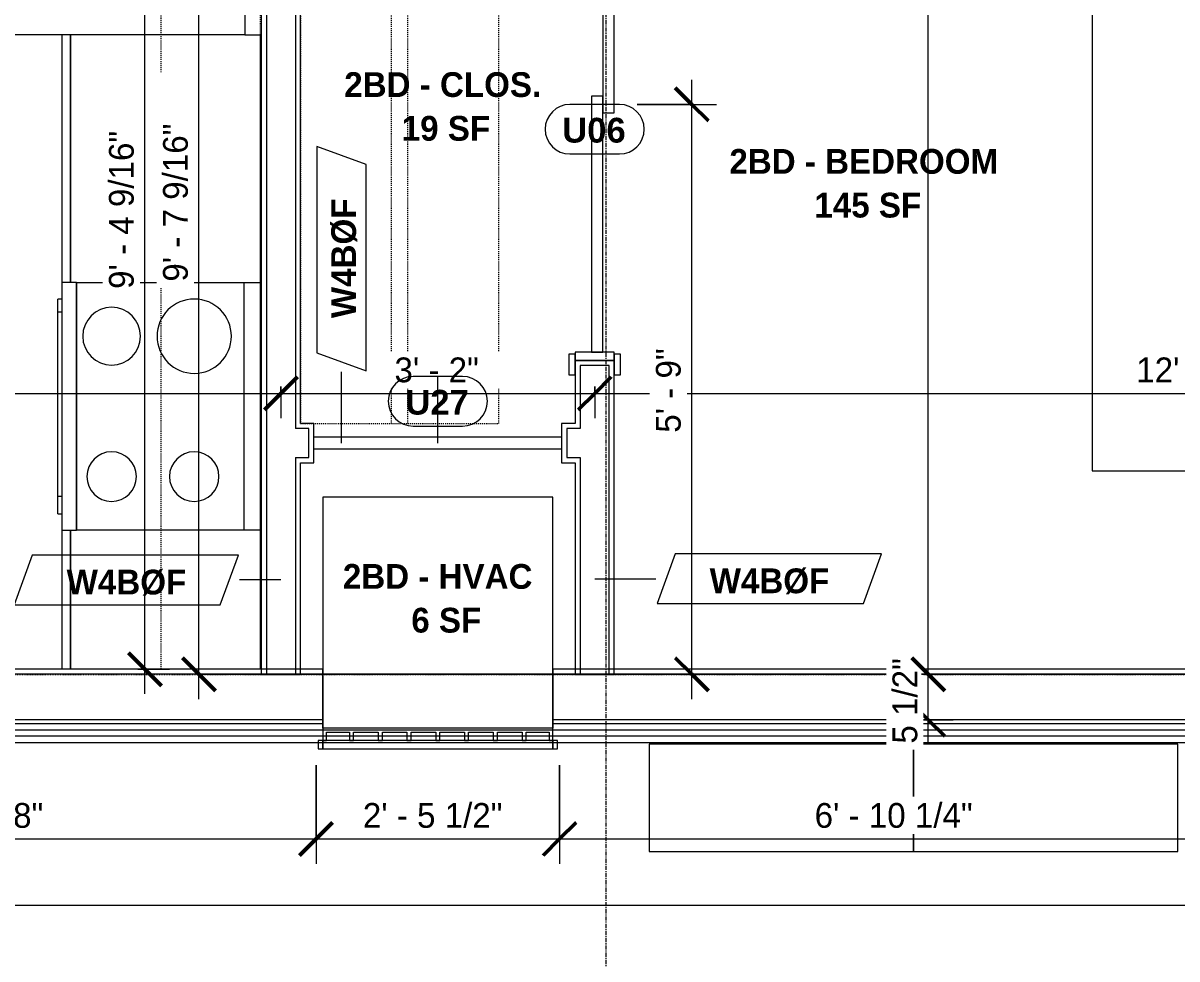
# Model space of a CAD drawing. Header units: inches. Extents: x -4058 to -1781, y 9814 to 12264.
# Drawn here: x -3551.9 to -3412.2, y 9982.6 to 10095.9 of the extents above; entities that cross this region are included whole.
import ezdxf

# ---------------------------------------------------------------- set-up
doc = ezdxf.new("R2010")
doc.units = ezdxf.units.IN
doc.header["$MEASUREMENT"] = 0
for name, pattern in [('Dash', [0.25, 0.125, -0.125]), ('Dash 3_32_', [0.1875, 0.09375, -0.09375]), ('Grid Line 1_2_', [0.875, 0.5, -0.125, 0.125, -0.125])]:
    doc.linetypes.add(name, pattern=pattern)
for name, color, linetype, lineweight in [('0-1', 7, 'Continuous', 5), ('0-2', 7, 'Continuous', 9), ('A-ANNO-DIMS', 211, 'Continuous', 9), ('A-ANNO-DIMS-32', 211, 'Continuous', 9), ('A-AREA-IDEN', 2, 'Continuous', 9), ('A-DETL-1', 90, 'Dash 3_32_', 9), ('A-DOOR-2', 31, 'Continuous', 9), ('A-DOOR-FRAM', 31, 'Continuous', 9), ('A-DOOR-IDEN', 31, 'Continuous', 9), ('A-GENM-1', 7, 'Continuous', 9), ('A-WALL-1', 7, 'Continuous', 9), ('A-WALL-2', 113, 'Continuous', 9), ('A-WALL-IDEN', 211, 'Continuous', 9), ('E-ELEC-EQPM-1', 7, 'Continuous', 9), ('I-FURN', 30, 'Continuous', 9), ('Q-CASE', 31, 'Continuous', 9), ('Q-CASE-HDLN', 31, 'Dash', 9), ('Q-SPCQ', 91, 'Continuous', 9), ('S-GRID-1', 1, 'Grid Line 1_2_', 9)]:
    doc.layers.add(name, color=color, linetype=linetype, lineweight=lineweight)
doc.styles.add('Arial_B', font='arialbd.ttf', dxfattribs={"height": 3})
doc.styles.add('Century Gothic', font='ufonts.com_century-gothic.ttf', dxfattribs={"height": 3})
doc.styles.add('Century Gothic_B_1', font='GOTHICB.TTF', dxfattribs={"height": 3})
doc.dimstyles.new('MARKETING_DIMENSION', dxfattribs={"dimscale": 12, "dimtxt": 3.132505, "dimasz": 0.333333, "dimexe": 0.25, "dimexo": 0.166667, "dimgap": 0.041667, "dimtad": 1, "dimdec": 4, "dimrnd": 0.0625, "dimzin": 3, "dimdsep": 46, "dimlunit": 4, "dimtxsty": 'Century Gothic', "dimblk1": 'OBLIQUE', "dimblk2": 'OBLIQUE', "dimsah": 1, "dimcen": 0.09, "dimdle": 0.25, "dimazin": 0, "dimtfac": 1, "dimtdec": 4, "dimtix": 1, "dimtmove": 0, "dimatfit": 3, "dimfxl": 1, "dimtvp": 1, "dimtfill": 1, "dimfrac": 2, "dimtolj": 1, "dimtzin": 0, "dimarcsym": 2})
doc.dimstyles.new('THE_DIMENSION_STRING_2', dxfattribs={"dimscale": 12, "dimtxt": 3.132505, "dimasz": 0.333333, "dimexe": 0.25, "dimexo": 0.166667, "dimgap": 0.041667, "dimtad": 1, "dimdec": 4, "dimrnd": 0.0625, "dimzin": 3, "dimdsep": 46, "dimlunit": 4, "dimtxsty": 'Century Gothic', "dimblk1": 'OBLIQUE', "dimblk2": 'OBLIQUE', "dimsah": 1, "dimcen": 0.09, "dimdle": 0.25, "dimazin": 0, "dimtfac": 1, "dimtdec": 4, "dimtix": 1, "dimtmove": 0, "dimatfit": 3, "dimfxl": 1, "dimtvp": 1, "dimtfill": 1, "dimfrac": 2, "dimtolj": 1, "dimtzin": 0, "dimarcsym": 2})
doc.dimstyles.new('THE_DIMENSION_STRING_3', dxfattribs={"dimscale": 12, "dimtxt": 3.132505, "dimasz": 0.333333, "dimexe": 0.25, "dimexo": 0.166667, "dimgap": 0.041667, "dimtad": 1, "dimdec": 4, "dimrnd": 0.0625, "dimzin": 3, "dimdsep": 46, "dimlunit": 4, "dimtxsty": 'Century Gothic', "dimblk1": 'OBLIQUE', "dimblk2": 'OBLIQUE', "dimsah": 1, "dimcen": 0.09, "dimdle": 0.25, "dimazin": 0, "dimtfac": 1, "dimtdec": 4, "dimtix": 1, "dimtmove": 0, "dimatfit": 3, "dimfxl": 1, "dimtvp": 1, "dimtfill": 1, "dimfrac": 2, "dimtolj": 1, "dimtzin": 0, "dimarcsym": 2})
doc.dimstyles.new('THE_DIMENSION_STRING_4', dxfattribs={"dimscale": 12, "dimtxt": 3.132505, "dimasz": 0.333333, "dimexe": 0.25, "dimexo": 0.166667, "dimgap": 0.041667, "dimtad": 1, "dimdec": 4, "dimrnd": 0.0625, "dimzin": 3, "dimdsep": 46, "dimlunit": 4, "dimtxsty": 'Century Gothic', "dimblk1": 'OBLIQUE', "dimblk2": 'OBLIQUE', "dimsah": 1, "dimcen": 0.09, "dimdle": 0.25, "dimazin": 0, "dimtfac": 1, "dimtdec": 4, "dimtix": 1, "dimtmove": 0, "dimatfit": 3, "dimfxl": 1, "dimtvp": 1, "dimtfill": 1, "dimfrac": 2, "dimtolj": 1, "dimtzin": 0, "dimarcsym": 2})
doc.dimstyles.new('THE_DIMENSION_STRING_5', dxfattribs={"dimscale": 12, "dimtxt": 3.132505, "dimasz": 0.333333, "dimexe": 0.25, "dimexo": 0.166667, "dimgap": 0.041667, "dimtad": 1, "dimdec": 4, "dimrnd": 0.0625, "dimzin": 3, "dimdsep": 46, "dimlunit": 4, "dimtxsty": 'Century Gothic', "dimblk1": 'OBLIQUE', "dimblk2": 'OBLIQUE', "dimsah": 1, "dimcen": 0.09, "dimdle": 0.25, "dimazin": 0, "dimtfac": 1, "dimtdec": 4, "dimtix": 1, "dimtmove": 0, "dimatfit": 3, "dimfxl": 1, "dimtvp": 1, "dimtfill": 1, "dimfrac": 2, "dimtolj": 1, "dimtzin": 0, "dimarcsym": 2})

# ---------------------------------------------------------------- blocks, each defined once
blk = doc.blocks.new('V-Series_EWC4_SPVU_RFA_2015 - 1ST FLOOR-2484708-UNIT PLANS - 1ST FLOOR')
at = {"layer": 'A-GENM-1'}
for p, q in [((-3126.69, 12090.69), (-3127.25, 12090.69)), ((-3127.25, 12090.69), (-3127.25, 12089.69)), ((-3127.25, 12089.69), (-3126.69, 12089.69)), ((-3098.81, 12090.69), (-3126.69, 12090.69)), ((-3126.69, 12090.69), (-3126.69, 12089.69)), ((-3126.69, 12089.69), (-3126.69, 12090.69)), ((-3126.69, 12089.69), (-3098.81, 12089.69)), ((-3126.69, 12089.69), (-3126.69, 12060.25)), ((-3126.25, 12089.69), (-3126.69, 12089.69)), ((-3126.25, 12088.69), (-3126.25, 12089.69)), ((-3122.95, 12089.69), (-3123.45, 12089.69)), ((-3123.45, 12089.69), (-3123.45, 12088.69)), ((-3122.95, 12088.69), (-3122.95, 12089.69)), ((-3119.47, 12089.69), (-3119.97, 12089.69)), ((-3119.97, 12089.69), (-3119.97, 12088.69)), ((-3119.47, 12088.69), (-3119.47, 12089.69)), ((-3115.98, 12089.69), (-3116.48, 12089.69)), ((-3116.48, 12089.69), (-3116.48, 12088.69)), ((-3115.98, 12088.69), (-3115.98, 12089.69)), ((-3112.5, 12089.69), (-3113, 12089.69)), ((-3113, 12089.69), (-3113, 12088.69)), ((-3112.5, 12088.69), (-3112.5, 12089.69)), ((-3109.01, 12089.69), (-3109.51, 12089.69)), ((-3109.51, 12089.69), (-3109.51, 12088.69)), ((-3109.01, 12088.69), (-3109.01, 12089.69)), ((-3105.53, 12089.69), (-3106.03, 12089.69)), ((-3106.03, 12089.69), (-3106.03, 12088.69)), ((-3105.53, 12088.69), (-3105.53, 12089.69)), ((-3102.05, 12089.69), (-3102.55, 12089.69)), ((-3102.55, 12089.69), (-3102.55, 12088.69)), ((-3102.05, 12088.69), (-3102.05, 12089.69)), ((-3098.81, 12089.69), (-3099.25, 12089.69)), ((-3099.25, 12089.69), (-3099.25, 12088.69)), ((-3098.81, 12089.69), (-3098.81, 12090.69)), ((-3098.25, 12090.69), (-3098.81, 12090.69)), ((-3098.81, 12090.69), (-3098.81, 12089.69)), ((-3098.81, 12089.69), (-3098.25, 12089.69)), ((-3098.81, 12060.25), (-3098.81, 12089.69)), ((-3098.25, 12089.69), (-3098.25, 12090.69)), ((-3123.45, 12088.69), (-3126.25, 12088.69)), ((-3119.97, 12088.69), (-3122.95, 12088.69)), ((-3116.48, 12088.69), (-3119.47, 12088.69)), ((-3113, 12088.69), (-3115.98, 12088.69)), ((-3109.51, 12088.69), (-3112.5, 12088.69)), ((-3106.03, 12088.69), (-3109.01, 12088.69)), ((-3102.55, 12088.69), (-3105.53, 12088.69)), ((-3099.25, 12088.69), (-3102.05, 12088.69)), ((-3126.69, 12060.25), (-3098.81, 12060.25))]:
    blk.add_line(p, q, dxfattribs=at)
blk = doc.blocks.new('262400 - Switchboards and Panelboards - Electric Panel - Generic - 262400 - Switchboards and Panelboards - Electric Panel - Generic-2842581-UNIT PLANS - 1ST FLOOR')
at = {"layer": 'E-ELEC-EQPM-1'}
for p, q in [((32, 13), (0, 13)), ((0, 13), (0, 0)), ((32, 0), (32, 13)), ((0, 0), (32, 0))]:
    blk.add_line(p, q, dxfattribs=at)
blk = doc.blocks.new('CTR - 1st Phase - Shell_rvt-1-UNIT PLANS - 1ST FLOOR')
at = {"layer": 'A-WALL-1'}
for p, q in [((-3515.66, 10017.71), (-3600.57, 10017.71)), ((-3515.66, 10010.59), (-3515.66, 10017.71)), ((-3404.47, 10017.71), (-3487.79, 10017.71)), ((-3487.79, 10017.71), (-3487.79, 10010.59)), ((-3515.66, 10017.09), (-3600.57, 10017.09)), ((-3404.47, 10017.09), (-3487.79, 10017.09)), ((-3515.66, 10011.59), (-3600.57, 10011.59)), ((-3515.66, 10011.09), (-3600.57, 10011.09)), ((-3487.79, 10010.59), (-3515.66, 10010.59)), ((-3404.47, 10011.59), (-3487.79, 10011.59)), ((-3404.47, 10011.09), (-3487.79, 10011.09)), ((-3404.47, 10010.34), (-3600.57, 10010.34)), ((-3404.47, 10009.59), (-3600.57, 10009.59)), ((-3600.57, 10008.84), (-3404.47, 10008.84))]:
    blk.add_line(p, q, dxfattribs=at)
at = {"layer": '0-2', "rotation": 180}
for name, p in [('V-Series_EWC4_SPVU_RFA_2015 - 1ST FLOOR-2484708-UNIT PLANS - 1ST FLOOR', (-6614.47, 22098.78)), ('262400 - Switchboards and Panelboards - Electric Panel - Generic - 262400 - Switchboards and Panelboards - Electric Panel - Generic-2842581-UNIT PLANS - 1ST FLOOR', (-3444.12, 10008.64)), ('262400 - Switchboards and Panelboards - Electric Panel - Generic - 262400 - Switchboards and Panelboards - Electric Panel - Generic-2842581-UNIT PLANS - 1ST FLOOR', (-3412.12, 10008.64))]:
    blk.add_blockref(name, p, dxfattribs=at)
blk = doc.blocks.new('083100 - Access Doors and Panels - Type 1 - ACCESS PANEL - 2-6 X 6-0-3696233-UNIT PLANS - 1ST FLOOR')
at = {"layer": 'A-DOOR-2'}
for p, q in [((-15, -0.75), (-15, 0.75)), ((-15, 0.75), (15, 0.75)), ((15, 0.75), (15, -0.75)), ((15, -0.75), (-15, -0.75))]:
    blk.add_line(p, q, dxfattribs=at)
blk = doc.blocks.new('OD_CW_Closet - OD_CW_Closet-3848065-UNIT PLANS - 1ST FLOOR')
at = {"layer": 'Q-CASE-HDLN'}
for p, q in [((83.56, 24), (0.74, 24)), ((0.74, 24), (0.74, 0)), ((83.56, 0), (83.56, 24)), ((0.74, 13), (83.56, 13)), ((0.74, 11), (83.56, 11)), ((0.74, 0), (83.56, 0))]:
    blk.add_line(p, q, dxfattribs=at)
blk = doc.blocks.new('SLIDING - FLUSH - SLIDING - FLUSH - 5-0 x 6-8-3203585-UNIT PLANS - 1ST FLOOR')
at = {"layer": 'A-DOOR-2'}
for p, q in [((-30.25, 3), (-32.75, 3)), ((-32.75, 3), (-32.75, 2.25)), ((-30.25, 2.25), (-30.25, 3)), ((30.25, 3), (30.25, 2.25)), ((32.75, 3), (30.25, 3)), ((32.75, 2.25), (32.75, 3)), ((-32.75, 2.25), (-30.25, 2.25)), ((1, 2.25), (-30, 2.25)), ((-30, 2.25), (-30, 0.87)), ((1, 0.87), (1, 2.25)), ((30.25, 2.25), (32.75, 2.25)), ((-30, 0.87), (1, 0.87)), ((30, 0.87), (-1, 0.87)), ((-1, 0.87), (-1, -0.5)), ((30, -0.5), (30, 0.87)), ((-1, -0.5), (30, -0.5)), ((-30.25, -2.5), (-32.75, -2.5)), ((-32.75, -2.5), (-32.75, -3.25)), ((-30.25, -3.25), (-30.25, -2.5)), ((32.75, -2.5), (30.25, -2.5)), ((30.25, -2.5), (30.25, -3.25)), ((32.75, -3.25), (32.75, -2.5)), ((-32.75, -3.25), (-30.25, -3.25)), ((30.25, -3.25), (32.75, -3.25))]:
    blk.add_line(p, q, dxfattribs=at)
at = {"layer": 'A-DOOR-FRAM'}
for p, q in [((-30, 2.25), (-31, 2.25)), ((-31, 2.25), (-31, -2.5)), ((-30, -2.5), (-30, 2.25)), ((31, 2.25), (30, 2.25)), ((30, 2.25), (30, -2.5)), ((31, -2.5), (31, 2.25)), ((-31, -2.5), (-30, -2.5)), ((30, -2.5), (31, -2.5))]:
    blk.add_line(p, q, dxfattribs=at)
blk = doc.blocks.new('Bed-Standard - King 78_ x 80_-1242963-UNIT PLANS - 1ST FLOOR')
at = {"layer": 'I-FURN'}
for p, q in [((-28.31, 37.41), (-28.31, -41.8)), ((49.69, -41.8), (49.69, 37.41)), ((-25.31, 36.2), (-25.31, 24.2)), ((-25.31, 36.2), (46.69, 36.2)), ((46.69, 36.2), (46.69, 24.2)), ((49.69, 24.2), (-28.31, 17.63)), ((-25.31, 24.2), (46.69, 24.2)), ((-28.31, -41.8), (49.69, -41.8))]:
    blk.add_line(p, q, dxfattribs=at)
blk = doc.blocks.new('OD_CW_Base Cabinet - OD_CW_Base Cabinet-4181458-UNIT PLANS - 1ST FLOOR')
at = {"layer": 'Q-CASE'}
for p, q in [((0.74, 0), (17.55, 0)), ((47.55, 0), (77.55, 0)), ((77.55, -22.12), (77.55, -24)), ((17.55, -24), (0.74, -24)), ((77.55, -24), (47.55, -24))]:
    blk.add_line(p, q, dxfattribs=at)
blk = doc.blocks.new('OD_CW_Upper Cabinet - OD_CW_Upper Cabinet-4181434-UNIT PLANS - 1ST FLOOR')
at = {"layer": 'Q-CASE-HDLN'}
for p, q in [((0.74, -24), (0.74, -12)), ((0.74, -12), (113.18, -12)), ((113.18, -12), (113.18, -24)), ((113.18, -24), (0.74, -24))]:
    blk.add_line(p, q, dxfattribs=at)
blk = doc.blocks.new('Refrigerator_-_Side-by-Side_6047 - 36_ X 30_-1372843-UNIT PLANS - 1ST FLOOR')
at = {"layer": 'Q-SPCQ'}
for p, q in [((-17.88, 15.58), (17.87, 15.58)), ((-17.88, -14.42), (-17.88, 15.58)), ((-17.88, 15.58), (-3.13, 15.58)), ((-17.88, 15.58), (-17.88, 13.58)), ((-3.13, 13.58), (-3.13, 15.58)), ((-2.63, 15.58), (17.87, 15.58)), ((-2.63, 15.58), (-2.63, 13.58)), ((17.87, 15.58), (17.87, -14.42)), ((17.87, 13.58), (17.87, 15.58)), ((-3.13, 13.58), (-17.88, 13.58)), ((17.87, 13.58), (-2.63, 13.58)), ((17.87, -14.42), (-17.88, -14.42))]:
    blk.add_line(p, q, dxfattribs=at)
blk = doc.blocks.new('DIMBLOCK427-UNIT PLANS - 1ST FLOOR')
at = {"layer": 'A-ANNO-DIMS-32', "lineweight": 50}
for p, q in [((-3624.47, 10051.1), (-3622.47, 10053.1)), ((-3520.72, 10051.1), (-3518.72, 10053.1)), ((-3624.47, 10051.1), (-3626.47, 10049.1)), ((-3520.72, 10051.1), (-3522.72, 10049.1))]:
    blk.add_line(p, q, dxfattribs=at)
at = {"layer": 'A-ANNO-DIMS-32'}
for p, q in [((-3624.47, 10051.71), (-3624.47, 10048.1)), ((-3624.47, 10051.1), (-3624.47, 10051.71)), ((-3624.47, 10051.1), (-3520.72, 10051.1)), ((-3520.72, 10051.93), (-3520.72, 10048.1)), ((-3520.72, 10051.1), (-3520.72, 10051.93))]:
    blk.add_line(p, q, dxfattribs=at)
at = {"layer": 'A-ANNO-DIMS-32', "color": 0, "insert": (-3581.67, 10055.45), "char_height": 3, "width": 21.7784, "attachment_point": 1, "line_spacing_factor": 0.984502, "style": 'Century Gothic', "bg_fill": 3, "box_fill_scale": 1.25, "bg_fill_color": 256, "bg_fill_true_color": 13158600, "bg_fill_transparency": 0}
blk.add_mtext('8\' - 7 3/4"', dxfattribs=at)
blk = doc.blocks.new('_Oblique')
at = {"color": 0, "linetype": 'ByBlock', "lineweight": -2}
blk.add_line((-0.5, -0.5), (0.5, 0.5), dxfattribs=at)
blk = doc.blocks.new('DIMBLOCK428-UNIT PLANS - 1ST FLOOR')
at = {"layer": 'A-ANNO-DIMS-32', "lineweight": 50}
for p, q in [((-3520.72, 10051.1), (-3518.72, 10053.1)), ((-3482.72, 10051.1), (-3480.72, 10053.1)), ((-3520.72, 10051.1), (-3522.72, 10049.1)), ((-3482.72, 10051.1), (-3484.72, 10049.1))]:
    blk.add_line(p, q, dxfattribs=at)
at = {"layer": 'A-ANNO-DIMS-32'}
for p, q in [((-3520.72, 10051.93), (-3520.72, 10048.1)), ((-3520.72, 10051.1), (-3520.72, 10051.93)), ((-3520.72, 10051.1), (-3482.72, 10051.1)), ((-3482.72, 10051.93), (-3482.72, 10048.1)), ((-3482.72, 10051.1), (-3482.72, 10051.93))]:
    blk.add_line(p, q, dxfattribs=at)
at = {"layer": 'A-ANNO-DIMS-32', "color": 0, "insert": (-3506.97, 10055.45), "char_height": 3, "width": 12.5897, "attachment_point": 1, "line_spacing_factor": 0.984502, "style": 'Century Gothic', "bg_fill": 3, "box_fill_scale": 1.25, "bg_fill_color": 256, "bg_fill_true_color": 13158600, "bg_fill_transparency": 0}
blk.add_mtext('3\' - 2"', dxfattribs=at)
blk = doc.blocks.new('DIMBLOCK429-UNIT PLANS - 1ST FLOOR')
at = {"layer": 'A-ANNO-DIMS-32'}
for p, q in [((-3338.72, 10047.09), (-3338.72, 10054.1)), ((-3482.72, 10051.93), (-3482.72, 10048.1)), ((-3482.72, 10051.1), (-3482.72, 10051.93)), ((-3482.72, 10051.1), (-3335.72, 10051.1)), ((-3338.72, 10051.1), (-3338.72, 10047.09))]:
    blk.add_line(p, q, dxfattribs=at)
at = {"layer": 'A-ANNO-DIMS-32', "lineweight": 50}
for p, q in [((-3482.72, 10051.1), (-3480.72, 10053.1)), ((-3338.72, 10051.1), (-3336.72, 10053.1)), ((-3482.72, 10051.1), (-3484.72, 10049.1)), ((-3338.72, 10051.1), (-3340.72, 10049.1))]:
    blk.add_line(p, q, dxfattribs=at)
at = {"layer": 'A-ANNO-DIMS-32', "color": 0, "insert": (-3417.14, 10055.45), "char_height": 3, "width": 15.394, "attachment_point": 1, "line_spacing_factor": 0.984502, "style": 'Century Gothic', "bg_fill": 3, "box_fill_scale": 1.25, "bg_fill_color": 256, "bg_fill_true_color": 13158600, "bg_fill_transparency": 0}
blk.add_mtext('12\' - 0"', dxfattribs=at)
blk = doc.blocks.new('Door Tag - Type Mark-2601225-UNIT PLANS - 1ST FLOOR')
at = {"layer": 'A-DOOR-IDEN'}
for p, q in [((0.09375, 0.09375), (-0.09375, 0.09375)), ((-0.09375, -0.09375), (0.09375, -0.09375))]:
    blk.add_line(p, q, dxfattribs=at)
for centre, start, end in [((-0.09375, 0), 90, 270), ((0.09375, 0), 270, 90)]:
    blk.add_arc(centre, 0.09375, start, end, dxfattribs=at)
blk = doc.blocks.new('DIMBLOCK447-UNIT PLANS - 1ST FLOOR')
at = {"layer": 'A-ANNO-DIMS-32'}
for p, q in [((-3470.96, 10014.09), (-3470.96, 10089.08)), ((-3477.6, 10086.08), (-3467.96, 10086.08)), ((-3470.96, 10086.08), (-3477.6, 10086.08)), ((-3141.94, 10017.09), (-3473.96, 10017.09)), ((-3470.96, 10017.09), (-3141.94, 10017.09))]:
    blk.add_line(p, q, dxfattribs=at)
at = {"layer": 'A-ANNO-DIMS-32', "lineweight": 50}
for p, q in [((-3470.96, 10086.08), (-3472.96, 10088.08)), ((-3470.96, 10086.08), (-3468.96, 10084.08)), ((-3470.96, 10017.09), (-3472.96, 10019.09)), ((-3470.96, 10017.09), (-3468.96, 10015.09))]:
    blk.add_line(p, q, dxfattribs=at)
at = {"layer": 'A-ANNO-DIMS-32', "color": 0, "insert": (-3475.31, 10046.34), "char_height": 3, "width": 12.5897, "attachment_point": 1, "rotation": 90, "line_spacing_factor": 0.984502, "style": 'Century Gothic', "bg_fill": 3, "box_fill_scale": 1.25, "bg_fill_color": 256, "bg_fill_true_color": 13158600, "bg_fill_transparency": 0}
blk.add_mtext('5\' - 9"', dxfattribs=at)
blk = doc.blocks.new('Wall Tag - Arch Wall-3956453-UNIT PLANS - 1ST FLOOR')
at = {"layer": 'A-WALL-IDEN'}
for p, q in [((-0.3561, 0.0937), (-0.4244, -0.0937)), ((0.4244, 0.0937), (-0.3561, 0.0937)), ((0.3561, -0.0937), (0.4244, 0.0937)), ((-0.4244, -0.0937), (0.3561, -0.0937))]:
    blk.add_line(p, q, dxfattribs=at)
blk = doc.blocks.new('DIMBLOCK516-UNIT PLANS - 1ST FLOOR')
at = {"layer": 'A-ANNO-DIMS-32'}
for p, q in [((-3600.32, 10006.84), (-3600.32, 9994.16)), ((-3600.32, 9997.16), (-3600.32, 10006.84)), ((-3516.47, 10006.09), (-3516.47, 9994.16)), ((-3516.47, 9997.16), (-3516.47, 10006.09)), ((-3600.32, 9997.16), (-3516.47, 9997.16))]:
    blk.add_line(p, q, dxfattribs=at)
at = {"layer": 'A-ANNO-DIMS-32', "lineweight": 50}
for p, q in [((-3600.32, 9997.16), (-3598.32, 9999.16)), ((-3516.47, 9997.16), (-3514.47, 9999.16)), ((-3600.32, 9997.16), (-3602.32, 9995.16)), ((-3516.47, 9997.16), (-3518.47, 9995.16))]:
    blk.add_line(p, q, dxfattribs=at)
at = {"layer": 'A-ANNO-DIMS-32', "color": 0, "insert": (-3568.64, 10001.51), "char_height": 3, "width": 24.5827, "attachment_point": 1, "line_spacing_factor": 0.984502, "style": 'Century Gothic', "bg_fill": 3, "box_fill_scale": 1.25, "bg_fill_color": 256, "bg_fill_true_color": 13158600, "bg_fill_transparency": 0}
blk.add_mtext('6\' - 11 7/8"', dxfattribs=at)
blk = doc.blocks.new('DIMBLOCK517-UNIT PLANS - 1ST FLOOR')
at = {"layer": 'A-ANNO-DIMS-32'}
for p, q in [((-3516.47, 10006.09), (-3516.47, 9994.16)), ((-3516.47, 9997.16), (-3516.47, 10006.09)), ((-3486.97, 10006.09), (-3486.97, 9994.16)), ((-3486.97, 9997.16), (-3486.97, 10006.09)), ((-3516.47, 9997.16), (-3486.97, 9997.16))]:
    blk.add_line(p, q, dxfattribs=at)
at = {"layer": 'A-ANNO-DIMS-32', "lineweight": 50}
for p, q in [((-3516.47, 9997.16), (-3514.47, 9999.16)), ((-3486.97, 9997.16), (-3484.97, 9999.16)), ((-3516.47, 9997.16), (-3518.47, 9995.16)), ((-3486.97, 9997.16), (-3488.97, 9995.16))]:
    blk.add_line(p, q, dxfattribs=at)
at = {"layer": 'A-ANNO-DIMS-32', "color": 0, "insert": (-3510.8, 10001.51), "char_height": 3, "width": 21.7784, "attachment_point": 1, "line_spacing_factor": 0.984502, "style": 'Century Gothic', "bg_fill": 3, "box_fill_scale": 1.25, "bg_fill_color": 256, "bg_fill_true_color": 13158600, "bg_fill_transparency": 0}
blk.add_mtext('2\' - 5 1/2"', dxfattribs=at)
blk = doc.blocks.new('DIMBLOCK518-UNIT PLANS - 1ST FLOOR')
at = {"layer": 'A-ANNO-DIMS-32'}
for p, q in [((-3404.72, 10006.84), (-3404.72, 9994.16)), ((-3404.72, 9997.16), (-3404.72, 10006.84)), ((-3486.97, 10006.09), (-3486.97, 9994.16)), ((-3486.97, 9997.16), (-3486.97, 10006.09)), ((-3486.97, 9997.16), (-3404.72, 9997.16))]:
    blk.add_line(p, q, dxfattribs=at)
at = {"layer": 'A-ANNO-DIMS-32', "lineweight": 50}
for p, q in [((-3486.97, 9997.16), (-3484.97, 9999.16)), ((-3404.72, 9997.16), (-3402.72, 9999.16)), ((-3486.97, 9997.16), (-3488.97, 9995.16)), ((-3404.72, 9997.16), (-3406.72, 9995.16))]:
    blk.add_line(p, q, dxfattribs=at)
at = {"layer": 'A-ANNO-DIMS-32', "color": 0, "insert": (-3456.09, 10001.51), "char_height": 3, "width": 24.5827, "attachment_point": 1, "line_spacing_factor": 0.984502, "style": 'Century Gothic', "bg_fill": 3, "box_fill_scale": 1.25, "bg_fill_color": 256, "bg_fill_true_color": 13158600, "bg_fill_transparency": 0}
blk.add_mtext('6\' - 10 1/4"', dxfattribs=at)
blk = doc.blocks.new('DIMBLOCK761-UNIT PLANS - 1ST FLOOR')
at = {"layer": 'A-ANNO-DIMS-32'}
for p, q in [((-3530.66, 10014.09), (-3530.66, 10135.65)), ((-3527.72, 10132.65), (-3533.66, 10132.65)), ((-3530.66, 10132.65), (-3527.72, 10132.65)), ((-3255.53, 10017.09), (-3533.66, 10017.09)), ((-3530.66, 10017.09), (-3255.53, 10017.09))]:
    blk.add_line(p, q, dxfattribs=at)
at = {"layer": 'A-ANNO-DIMS-32', "lineweight": 50}
for p, q in [((-3530.66, 10132.65), (-3532.66, 10134.65)), ((-3530.66, 10132.65), (-3528.66, 10130.65)), ((-3530.66, 10017.09), (-3532.66, 10019.09)), ((-3530.66, 10017.09), (-3528.66, 10015.09))]:
    blk.add_line(p, q, dxfattribs=at)
at = {"layer": 'A-ANNO-DIMS-32', "color": 0, "insert": (-3535, 10064.63), "char_height": 3, "width": 24.5827, "attachment_point": 1, "rotation": 90, "line_spacing_factor": 0.984502, "style": 'Century Gothic', "bg_fill": 3, "box_fill_scale": 1.25, "bg_fill_color": 256, "bg_fill_true_color": 13158600, "bg_fill_transparency": 0}
blk.add_mtext('9\' - 7 9/16"', dxfattribs=at)
blk = doc.blocks.new('DIMBLOCK992-UNIT PLANS - 1ST FLOOR')
at = {"layer": 'A-ANNO-DIMS-32', "lineweight": 50}
for p, q in [((-3442.32, 10017.09), (-3444.32, 10019.09)), ((-3442.32, 10017.09), (-3440.32, 10015.09)), ((-3442.32, 10011.59), (-3444.32, 10013.59)), ((-3442.32, 10011.59), (-3440.32, 10009.59))]:
    blk.add_line(p, q, dxfattribs=at)
at = {"layer": 'A-ANNO-DIMS-32'}
for p, q in [((-3443.15, 10017.09), (-3439.32, 10017.09)), ((-3442.32, 10017.09), (-3443.15, 10017.09)), ((-3442.32, 10008.59), (-3442.32, 10017.09)), ((-3443.15, 10011.59), (-3439.32, 10011.59)), ((-3442.32, 10011.59), (-3443.15, 10011.59))]:
    blk.add_line(p, q, dxfattribs=at)
at = {"layer": 'A-ANNO-DIMS-32', "color": 0, "insert": (-3446.66, 10008.7), "char_height": 3, "width": 13.5444, "attachment_point": 1, "rotation": 90, "line_spacing_factor": 0.984502, "style": 'Century Gothic', "bg_fill": 3, "box_fill_scale": 1.25, "bg_fill_color": 256, "bg_fill_true_color": 13158600, "bg_fill_transparency": 0}
blk.add_mtext('5 1/2"', dxfattribs=at)
blk = doc.blocks.new('DIMBLOCK993-UNIT PLANS - 1ST FLOOR')
at = {"layer": 'A-ANNO-DIMS-32', "lineweight": 50}
for p, q in [((-3442.32, 10345.84), (-3444.32, 10347.84)), ((-3442.32, 10345.84), (-3440.32, 10343.84)), ((-3442.32, 10017.09), (-3444.32, 10019.09)), ((-3442.32, 10017.09), (-3440.32, 10015.09))]:
    blk.add_line(p, q, dxfattribs=at)
at = {"layer": 'A-ANNO-DIMS-32'}
for p, q in [((-3443.15, 10345.84), (-3439.32, 10345.84)), ((-3442.32, 10345.84), (-3443.15, 10345.84)), ((-3442.32, 10017.09), (-3442.32, 10345.84)), ((-3443.15, 10017.09), (-3439.32, 10017.09)), ((-3442.32, 10017.09), (-3443.15, 10017.09))]:
    blk.add_line(p, q, dxfattribs=at)
at = {"layer": 'A-ANNO-DIMS-32', "color": 0, "insert": (-3446.66, 10171.22), "char_height": 3, "width": 24.5827, "attachment_point": 1, "rotation": 90, "line_spacing_factor": 0.984502, "style": 'Century Gothic', "bg_fill": 3, "box_fill_scale": 1.25, "bg_fill_color": 256, "bg_fill_true_color": 13158600, "bg_fill_transparency": 0}
blk.add_mtext('27\' - 4 3/4"', dxfattribs=at)
blk = doc.blocks.new('DIMBLOCK1125-UNIT PLANS - 1ST FLOOR')
at = {"layer": 'A-ANNO-DIMS-32'}
for p, q in [((-3342.04, 10015.09), (-3342.04, 9986.16)), ((-3342.04, 9989.16), (-3342.04, 10015.09)), ((-3823.82, 10011.28), (-3823.82, 9986.16)), ((-3823.82, 9989.16), (-3823.82, 10011.28)), ((-3823.82, 9989.16), (-3342.04, 9989.16))]:
    blk.add_line(p, q, dxfattribs=at)
at = {"layer": 'A-ANNO-DIMS-32', "lineweight": 50}
for p, q in [((-3823.82, 9989.16), (-3821.82, 9991.16)), ((-3342.04, 9989.16), (-3340.04, 9991.16)), ((-3823.82, 9989.16), (-3825.82, 9987.16)), ((-3342.04, 9989.16), (-3344.04, 9987.16))]:
    blk.add_line(p, q, dxfattribs=at)
at = {"layer": 'A-ANNO-DIMS-32', "color": 0, "insert": (-3595.51, 9993.51), "char_height": 3, "width": 30.1914, "attachment_point": 1, "line_spacing_factor": 0.984502, "style": 'Century Gothic', "bg_fill": 3, "box_fill_scale": 1.25, "bg_fill_color": 256, "bg_fill_true_color": 13158600, "bg_fill_transparency": 0}
blk.add_mtext('40\' - 1 13/16"', dxfattribs=at)
blk = doc.blocks.new('DIMBLOCK1419-UNIT PLANS - 1ST FLOOR')
at = {"layer": 'A-ANNO-DIMS-32'}
for p, q in [((-3404.44, 10014.09), (-3404.44, 10162.04)), ((-3412.01, 10159.04), (-3401.44, 10159.04)), ((-3404.44, 10159.04), (-3412.01, 10159.04)), ((-3405.27, 10017.09), (-3401.44, 10017.09)), ((-3404.44, 10017.09), (-3405.27, 10017.09))]:
    blk.add_line(p, q, dxfattribs=at)
at = {"layer": 'A-ANNO-DIMS-32', "lineweight": 50}
for p, q in [((-3404.44, 10159.04), (-3406.44, 10161.04)), ((-3404.44, 10159.04), (-3402.44, 10157.04)), ((-3404.44, 10017.09), (-3406.44, 10019.09)), ((-3404.44, 10017.09), (-3402.44, 10015.09))]:
    blk.add_line(p, q, dxfattribs=at)
at = {"layer": 'A-ANNO-DIMS-32', "color": 0, "insert": (-3408.78, 10075.48), "char_height": 3, "width": 30.1914, "attachment_point": 1, "rotation": 90, "line_spacing_factor": 0.984502, "style": 'Century Gothic', "bg_fill": 3, "box_fill_scale": 1.25, "bg_fill_color": 256, "bg_fill_true_color": 13158600, "bg_fill_transparency": 0}
blk.add_mtext('11\' - 9 15/16"', dxfattribs=at)
blk = doc.blocks.new('DIMBLOCK1457-UNIT PLANS - 1ST FLOOR')
at = {"layer": 'A-ANNO-DIMS-32', "lineweight": 50}
for p, q in [((-3537.2, 10130.28), (-3539.2, 10132.28)), ((-3537.2, 10130.28), (-3535.2, 10128.28)), ((-3537.2, 10017.71), (-3539.2, 10019.71)), ((-3537.2, 10017.71), (-3535.2, 10015.71))]:
    blk.add_line(p, q, dxfattribs=at)
at = {"layer": 'A-ANNO-DIMS-32'}
for p, q in [((-3537.2, 10014.71), (-3537.2, 10133.28)), ((-3538.03, 10130.28), (-3534.2, 10130.28)), ((-3537.2, 10130.28), (-3538.03, 10130.28)), ((-3538.03, 10017.71), (-3534.2, 10017.71)), ((-3537.2, 10017.71), (-3538.03, 10017.71))]:
    blk.add_line(p, q, dxfattribs=at)
at = {"layer": 'A-ANNO-DIMS-32', "color": 0, "insert": (-3541.55, 10063.75), "char_height": 3, "width": 24.5827, "attachment_point": 1, "rotation": 90, "line_spacing_factor": 0.984502, "style": 'Century Gothic', "bg_fill": 3, "box_fill_scale": 1.25, "bg_fill_color": 256, "bg_fill_true_color": 13158600, "bg_fill_transparency": 0}
blk.add_mtext('9\' - 4 9/16"', dxfattribs=at)

msp = doc.modelspace()

# ---------------------------------------------------------------- block references
at = {"layer": '0-1'}
msp.add_blockref('CTR - 1st Phase - Shell_rvt-1-UNIT PLANS - 1ST FLOOR', (0, 0), dxfattribs=at)

# ---------------------------------------------------------------- next in the draw order: linework, layer by layer
at = {"layer": 'A-DETL-1'}
msp.add_line((-3817.07282, 10017.0894), (-3355.07282, 10017.0894), dxfattribs=at)
at = {"layer": 'A-WALL-2'}
for p, q in [((-3522.47374, 10130.90299), (-3522.47374, 10017.0894)), ((-3518.97374, 10130.90299), (-3518.97374, 10046.83481)), ((-3523.09874, 10130.27799), (-3523.09874, 10017.0894)), ((-3518.34874, 10047.45981), (-3518.34874, 10130.27799)), ((-3480.34874, 10055.08481), (-3485.09874, 10055.08481)), ((-3485.09874, 10055.08481), (-3485.09874, 10047.45981)), ((-3480.97374, 10054.45981), (-3484.47374, 10054.45981)), ((-3484.47374, 10054.45981), (-3484.47374, 10046.83481)), ((-3480.97374, 10017.0894), (-3480.97374, 10054.45981)), ((-3480.34874, 10017.0894), (-3480.34874, 10055.08481)), ((-3517.34874, 10046.83481), (-3518.97374, 10046.83481)), ((-3516.72374, 10047.45981), (-3518.34874, 10047.45981)), ((-3517.34874, 10043.33481), (-3517.34874, 10046.83481)), ((-3516.72374, 10042.70981), (-3516.72374, 10047.45981)), ((-3485.09874, 10047.45981), (-3486.72374, 10047.45981)), ((-3486.72374, 10047.45981), (-3486.72374, 10042.70981)), ((-3484.47374, 10046.83481), (-3486.09874, 10046.83481)), ((-3486.09874, 10046.83481), (-3486.09874, 10043.33481)), ((-3518.97374, 10043.33481), (-3518.97374, 10017.0894)), ((-3518.97374, 10043.33481), (-3517.34874, 10043.33481)), ((-3518.34874, 10017.0894), (-3518.34874, 10042.70981)), ((-3518.34874, 10042.70981), (-3516.72374, 10042.70981)), ((-3486.72374, 10042.70981), (-3485.09874, 10042.70981)), ((-3486.09874, 10043.33481), (-3484.47374, 10043.33481)), ((-3485.09874, 10042.70981), (-3485.09874, 10017.0894)), ((-3484.47374, 10043.33481), (-3484.47374, 10017.0894)), ((-3523.09874, 10017.0894), (-3518.34874, 10017.0894)), ((-3485.09874, 10017.0894), (-3480.34874, 10017.0894))]:
    msp.add_line(p, q, dxfattribs=at)
at = {"layer": 'A-WALL-IDEN'}
msp.add_line((-3520.72374, 10028.51078), (-3525.72374, 10028.51078), dxfattribs=at)
at = {"layer": 'Q-CASE'}
for p, q in [((-3547.22192, 10064.52799), (-3547.22192, 10094.52799)), ((-3546.22192, 10064.52799), (-3546.22192, 10094.52799)), ((-3546.22192, 10094.52799), (-3546.22192, 10064.52799)), ((-3525.09874, 10094.52799), (-3523.22192, 10094.52799)), ((-3523.22192, 10094.52799), (-3523.22192, 10064.52799)), ((-3547.22192, 10017.7144), (-3547.22192, 10034.52799)), ((-3546.22192, 10017.7144), (-3546.22192, 10034.52799)), ((-3546.22192, 10034.52799), (-3546.22192, 10017.7144)), ((-3523.22192, 10034.52799), (-3523.22192, 10017.7144))]:
    msp.add_line(p, q, dxfattribs=at)
at = {"layer": 'Q-SPCQ'}
for p, q in [((-3547.22192, 10034.52799), (-3547.22192, 10064.52799)), ((-3545.47192, 10064.52799), (-3547.22192, 10064.52799)), ((-3545.47192, 10064.52799), (-3545.47192, 10034.52799)), ((-3545.47192, 10034.52799), (-3545.47192, 10064.52799)), ((-3545.47192, 10064.52799), (-3525.22192, 10064.52799)), ((-3525.22192, 10064.52799), (-3523.22192, 10064.52799)), ((-3525.22192, 10064.52799), (-3525.22192, 10034.52799)), ((-3523.22192, 10064.52799), (-3523.22192, 10034.52799)), ((-3547.72192, 10060.91826), (-3547.72192, 10062.52799)), ((-3547.22192, 10062.52799), (-3547.72192, 10062.52799)), ((-3547.72192, 10038.65299), (-3547.72192, 10060.91826)), ((-3547.22192, 10060.91826), (-3547.72192, 10060.91826)), ((-3547.72192, 10036.52799), (-3547.72192, 10038.65299)), ((-3547.72192, 10038.65299), (-3547.22192, 10038.65299)), ((-3547.72192, 10036.52799), (-3547.22192, 10036.52799)), ((-3547.22192, 10034.52799), (-3545.47192, 10034.52799)), ((-3525.22192, 10034.52799), (-3545.47192, 10034.52799)), ((-3523.22192, 10034.52799), (-3525.22192, 10034.52799))]:
    msp.add_line(p, q, dxfattribs=at)
for centre, radius, start, end in [((-3531.22192, 10058.02799), 4.5, 90, 270), ((-3531.22192, 10058.02799), 4.5, 270, 90), ((-3541.22192, 10058.02799), 3.5, 90, 270), ((-3541.22192, 10058.02799), 3.5, 270, 90), ((-3541.22192, 10041.02799), 3, 90, 270), ((-3541.22192, 10041.02799), 3, 270, 90), ((-3531.22192, 10041.02799), 3, 90, 270), ((-3531.22192, 10041.02799), 3, 270, 90)]:
    msp.add_arc(centre, radius, start, end, dxfattribs=at)

# ---------------------------------------------------------------- next in the draw order: block references
at = {"layer": 'A-DOOR-2'}
for name, p, rotation in [('SLIDING - FLUSH - SLIDING - FLUSH - 5-0 x 6-8-3203585-UNIT PLANS - 1ST FLOOR', (-3482.59874, 10086.08481), 270.0000000000038), ('083100 - Access Doors and Panels - Type 1 - ACCESS PANEL - 2-6 X 6-0-3696233-UNIT PLANS - 1ST FLOOR', (-3501.72374, 10045.08481), 180)]:
    msp.add_blockref(name, p, dxfattribs=dict(at, rotation=rotation))
at = {"layer": 'A-DOOR-IDEN', "xscale": 31.99999999999999, "yscale": 31.99999999999999, "zscale": 31.99999999999999}
msp.add_blockref('Door Tag - Type Mark-2601225-UNIT PLANS - 1ST FLOOR', (-3482.72374, 10083.08481), dxfattribs=at)
at = {"layer": 'A-WALL-IDEN', "xscale": 31.99999999999999, "yscale": 31.99999999999999, "zscale": 31.99999999999999}
msp.add_blockref('Wall Tag - Arch Wall-3956453-UNIT PLANS - 1ST FLOOR', (-3539.45544, 10028.51078), dxfattribs=at)
at = {"layer": 'I-FURN', "rotation": 269.9999999999652}
msp.add_blockref('Bed-Standard - King 78_ x 80_-1242963-UNIT PLANS - 1ST FLOOR', (-3380.69496, 10091.40292), dxfattribs=at)
at = {"layer": 'Q-CASE'}
for name, p, rotation in [('OD_CW_Upper Cabinet - OD_CW_Upper Cabinet-4181434-UNIT PLANS - 1ST FLOOR', (-3547.22192, 10016.97669), 89.99999999997752), ('OD_CW_Closet - OD_CW_Closet-3848065-UNIT PLANS - 1ST FLOOR', (-3494.34874, 10046.7221), 90.00000000000445), ('OD_CW_Base Cabinet - OD_CW_Base Cabinet-4181458-UNIT PLANS - 1ST FLOOR', (-3547.22192, 10016.97669), 89.999999999998)]:
    msp.add_blockref(name, p, dxfattribs=dict(at, rotation=rotation))
at = {"layer": 'Q-SPCQ', "rotation": 89.99999999999709}
msp.add_blockref('Refrigerator_-_Side-by-Side_6047 - 36_ X 30_-1372843-UNIT PLANS - 1ST FLOOR', (-3539.52094, 10112.40299), dxfattribs=at)

# ---------------------------------------------------------------- next in the draw order: texts
at = {"layer": 'A-DOOR-IDEN', "insert": (-3486.65562, 10084.46466), "char_height": 3, "width": 9.393, "attachment_point": 1, "style": 'Arial_B'}
msp.add_mtext('U06', dxfattribs=at)
at = {"layer": 'A-WALL-IDEN', "insert": (-3514.62808, 10060.21148), "char_height": 3, "width": 17.372, "attachment_point": 1, "rotation": 90, "style": 'Century Gothic_B_1'}
msp.add_mtext('W4BØF', dxfattribs=at)
at = {"layer": 'A-WALL-IDEN', "insert": (-3546.67136, 10029.75831), "char_height": 3, "width": 17.372, "attachment_point": 1, "style": 'Century Gothic_B_1'}
msp.add_mtext('W4BØF', dxfattribs=at)

# ---------------------------------------------------------------- next in the draw order: dimensions: what is measured, and where the dimension line sits
at = {"layer": 'A-ANNO-DIMS'}
dim = msp.add_linear_dim(base=(-3516.47374, 9997.16331), p1=(-3600.32374, 10008.8394), p2=(-3516.47374, 10008.0894), dimstyle='THE_DIMENSION_STRING_2', override={"dimpost": '<>', "dimfxl": 83.853354}, dxfattribs=at)
dim.commit()
dim.dimension.update_dxf_attribs({"geometry": 'DIMBLOCK516-UNIT PLANS - 1ST FLOOR', "text_midpoint": (-3558.39874, 9999.40498)})

# ---------------------------------------------------------------- next in the draw order: dimensions: what is measured, and where the dimension line sits
for base, p1, p2, dimstyle, override, picture, middle in [((-3520.72374, 10051.10402), (-3624.47374, 10053.7144), (-3520.72374, 10053.93244), 'MARKETING_DIMENSION', {"dimpost": '<>', "dimfxl": 103.750229}, 'DIMBLOCK427-UNIT PLANS - 1ST FLOOR', (-3572.59874, 10053.34569)), ((-3486.97374, 9997.16331), (-3516.47374, 10008.0894), (-3486.97374, 10008.0894), 'THE_DIMENSION_STRING_2', {"dimpost": '<>', "dimfxl": 29.5}, 'DIMBLOCK517-UNIT PLANS - 1ST FLOOR', (-3501.72374, 9999.40498))]:
    dim = msp.add_linear_dim(base=base, p1=p1, p2=p2, dimstyle=dimstyle, override=override, dxfattribs=at)
    dim.commit()
    dim.dimension.update_dxf_attribs({"geometry": picture, "text_midpoint": middle})

# ---------------------------------------------------------------- next in the draw order: dimensions: what is measured, and where the dimension line sits
for base, p1, p2, dimstyle, override, picture, middle in [((-3482.72374, 10051.10402), (-3520.72374, 10053.93244), (-3482.72374, 10053.93244), 'MARKETING_DIMENSION', {"dimpost": '<>', "dimfxl": 38}, 'DIMBLOCK428-UNIT PLANS - 1ST FLOOR', (-3501.72374, 10053.17948)), ((-3404.72374, 9997.16331), (-3486.97374, 10008.0894), (-3404.72374, 10008.8394), 'THE_DIMENSION_STRING_2', {"dimpost": '<>', "dimfxl": 82.253419}, 'DIMBLOCK518-UNIT PLANS - 1ST FLOOR', (-3445.84874, 9999.40498))]:
    dim = msp.add_linear_dim(base=base, p1=p1, p2=p2, dimstyle=dimstyle, override=override, dxfattribs=at)
    dim.commit()
    dim.dimension.update_dxf_attribs({"geometry": picture, "text_midpoint": middle})

# ---------------------------------------------------------------- next in the draw order: linework, layer by layer
at = {"layer": 'A-DOOR-IDEN'}
msp.add_line((-3501.72374, 10045.08481), (-3501.72374, 10053.15302), dxfattribs=at)
at = {"layer": 'A-WALL-IDEN'}
msp.add_line((-3513.38055, 10045.08481), (-3513.38055, 10053.6957), dxfattribs=at)

# ---------------------------------------------------------------- next in the draw order: block references
at = {"layer": 'A-DOOR-IDEN', "xscale": 31.99999999999999, "yscale": 31.99999999999999, "zscale": 31.99999999999999}
msp.add_blockref('Door Tag - Type Mark-2601225-UNIT PLANS - 1ST FLOOR', (-3501.72374, 10050.15302), dxfattribs=at)
at = {"layer": 'A-WALL-IDEN', "xscale": 31.99999999999999, "yscale": 31.99999999999999, "zscale": 31.99999999999999, "rotation": 89.99999999999955}
msp.add_blockref('Wall Tag - Arch Wall-3956453-UNIT PLANS - 1ST FLOOR', (-3513.38055, 10067.4274), dxfattribs=at)

# ---------------------------------------------------------------- next in the draw order: texts
at = {"layer": 'A-DOOR-IDEN', "insert": (-3505.65562, 10051.53287), "char_height": 3, "width": 9.393, "attachment_point": 1, "style": 'Arial_B'}
msp.add_mtext('U27', dxfattribs=at)

# ---------------------------------------------------------------- next in the draw order: dimensions: what is measured, and where the dimension line sits
at = {"layer": 'A-ANNO-DIMS'}
dim = msp.add_linear_dim(base=(-3338.72374, 10051.10402), p1=(-3482.72374, 10053.93244), p2=(-3338.72374, 10045.0894), dimstyle='MARKETING_DIMENSION', override={"dimpost": '<>', "dimfxl": 144.271271}, dxfattribs=at)
dim.commit()
dim.dimension.update_dxf_attribs({"geometry": 'DIMBLOCK429-UNIT PLANS - 1ST FLOOR', "text_midpoint": (-3410.72374, 10053.17948)})

# ---------------------------------------------------------------- next in the draw order: dimensions: what is measured, and where the dimension line sits
dim = msp.add_linear_dim(base=(-3470.96266, 10086.08481), p1=(-3143.94201, 10017.0894), p2=(-3479.59874, 10086.08481), angle=90, dimstyle='THE_DIMENSION_STRING_2', override={"dimpost": '<>', "dimfxl": 342.674491}, dxfattribs=at)
dim.commit()
dim.dimension.update_dxf_attribs({"geometry": 'DIMBLOCK447-UNIT PLANS - 1ST FLOOR', "text_midpoint": (-3473.03812, 10051.5871)})

# ---------------------------------------------------------------- next in the draw order: linework, layer by layer
at = {"layer": 'A-WALL-IDEN'}
msp.add_line((-3482.72374, 10028.66299), (-3475.31484, 10028.66299), dxfattribs=at)

# ---------------------------------------------------------------- next in the draw order: block references
at = {"layer": 'A-WALL-IDEN', "xscale": 31.99999999999999, "yscale": 31.99999999999999, "zscale": 31.99999999999999}
msp.add_blockref('Wall Tag - Arch Wall-3956453-UNIT PLANS - 1ST FLOOR', (-3461.58313, 10028.66299), dxfattribs=at)

# ---------------------------------------------------------------- next in the draw order: texts
at = {"layer": 'A-WALL-IDEN', "insert": (-3468.79905, 10029.91052), "char_height": 3, "width": 17.372, "attachment_point": 1, "style": 'Century Gothic_B_1'}
msp.add_mtext('W4BØF', dxfattribs=at)

# ---------------------------------------------------------------- next in the draw order: dimensions: what is measured, and where the dimension line sits
at = {"layer": 'A-ANNO-DIMS'}
dim = msp.add_linear_dim(base=(-3530.65801, 10132.65299), p1=(-3257.52506, 10017.0894), p2=(-3525.72374, 10132.65299), angle=90, dimstyle='THE_DIMENSION_STRING_3', override={"dimpost": '<>', "dimfxl": 292.036767}, dxfattribs=at)
dim.commit()
dim.dimension.update_dxf_attribs({"geometry": 'DIMBLOCK761-UNIT PLANS - 1ST FLOOR', "text_midpoint": (-3532.89969, 10074.87119)})

# ---------------------------------------------------------------- next in the draw order: texts
at = {"layer": 'A-AREA-IDEN', "char_height": 3, "attachment_point": 1, "style": 'Century Gothic_B_1'}
for s, insert, width in [('2BD - CLOS.', (-3513.05147, 10089.98777), 29.29), ('19 SF', (-3506.09084, 10084.69063), 12.423), ('2BD - HVAC', (-3513.22155, 10030.44237), 29.593), ('6 SF', (-3504.93178, 10025.14523), 9.494)]:
    msp.add_mtext(s, dxfattribs=dict(at, insert=insert, width=width))

# ---------------------------------------------------------------- next in the draw order: dimensions: what is measured, and where the dimension line sits
at = {"layer": 'A-ANNO-DIMS'}
dim = msp.add_linear_dim(base=(-3442.31735, 10017.0894), p1=(-3445.14578, 10011.5894), p2=(-3445.14578, 10017.0894), angle=90, dimstyle='THE_DIMENSION_STRING_4', override={"dimpost": '<>', "dimfxl": 5.5}, dxfattribs=at)
dim.commit()
dim.dimension.update_dxf_attribs({"geometry": 'DIMBLOCK992-UNIT PLANS - 1ST FLOOR', "text_midpoint": (-3444.55902, 10014.3394)})

# ---------------------------------------------------------------- next in the draw order: dimensions: what is measured, and where the dimension line sits
dim = msp.add_linear_dim(base=(-3442.31735, 10345.8394), p1=(-3445.14578, 10017.0894), p2=(-3445.14578, 10345.8394), angle=90, dimstyle='THE_DIMENSION_STRING_4', override={"dimpost": '<>', "dimfxl": 328.75}, dxfattribs=at)
dim.commit()
dim.dimension.update_dxf_attribs({"geometry": 'DIMBLOCK993-UNIT PLANS - 1ST FLOOR', "text_midpoint": (-3444.55902, 10181.4644)})

# ---------------------------------------------------------------- next in the draw order: texts
at = {"layer": 'A-AREA-IDEN', "char_height": 3, "attachment_point": 1, "style": 'Century Gothic_B_1'}
for s, insert, width in [('2BD - BEDROOM', (-3466.41253, 10080.68906), 40.299), ('145 SF', (-3456.11961, 10075.39192), 15.352)]:
    msp.add_mtext(s, dxfattribs=dict(at, insert=insert, width=width))

# ---------------------------------------------------------------- next in the draw order: dimensions: what is measured, and where the dimension line sits
at = {"layer": 'A-ANNO-DIMS'}
dim = msp.add_linear_dim(base=(-3342.03624, 9989.16331), p1=(-3823.82374, 10013.2769), p2=(-3342.03624, 10017.0894), dimstyle='THE_DIMENSION_STRING_4', override={"dimpost": '<>', "dimfxl": 481.802584}, dxfattribs=at)
dim.commit()
dim.dimension.update_dxf_attribs({"geometry": 'DIMBLOCK1125-UNIT PLANS - 1ST FLOOR', "text_midpoint": (-3582.92999, 9991.40498)})

# ---------------------------------------------------------------- next in the draw order: linework, layer by layer
at = {"layer": 'S-GRID-1'}
msp.add_line((-3481.32374, 9814.0266), (-3481.32374, 12247.50061), dxfattribs=at)

# ---------------------------------------------------------------- next in the draw order: dimensions: what is measured, and where the dimension line sits
at = {"layer": 'A-ANNO-DIMS'}
for base, p1, p2, dimstyle, override, picture, middle in [((-3404.4374, 10159.0394), (-3407.26583, 10017.0894), (-3414.00554, 10159.0394), 'MARKETING_DIMENSION', {"dimpost": '<>', "dimfxl": 142.109909}, 'DIMBLOCK1419-UNIT PLANS - 1ST FLOOR', (-3406.67907, 10088.0644)), ((-3537.20348, 10130.27799), (-3540.03191, 10017.7144), (-3540.03191, 10130.27799), 'THE_DIMENSION_STRING_5', {"dimpost": '<>', "dimfxl": 112.563597}, 'DIMBLOCK1457-UNIT PLANS - 1ST FLOOR', (-3539.44515, 10073.99619))]:
    dim = msp.add_linear_dim(base=base, p1=p1, p2=p2, angle=90, dimstyle=dimstyle, override=override, dxfattribs=at)
    dim.commit()
    dim.dimension.update_dxf_attribs({"geometry": picture, "text_midpoint": middle})

doc.saveas('drawing.dxf')
